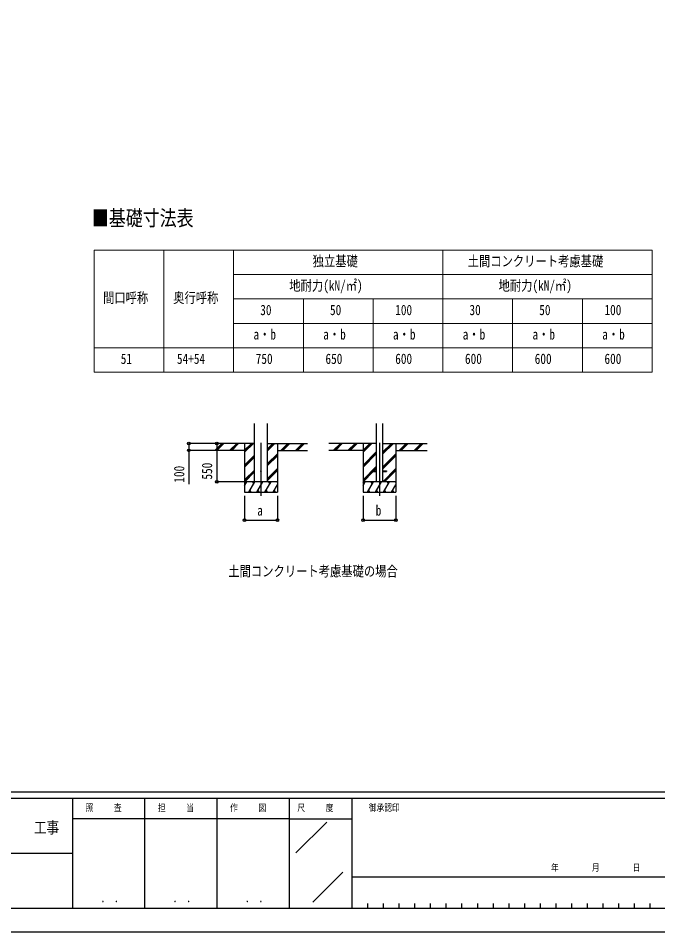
# Model space of a CAD drawing. Units: millimetres, scale not verified. Extents: x -18922 to 18922, y -13365 to 13365.
# Drawn here: x 5051 to 14219, y -13365 to -266 of the extents above; entities that cross this region are included whole.
import ezdxf
from ezdxf.enums import TextEntityAlignment as Align

# ---------------------------------------------------------------- set-up
doc = ezdxf.new("R2010")
doc.units = ezdxf.units.MM
doc.header["$LTSCALE"] = 70
doc.layers.add('0-1_TABLE1', color=7, linetype='Continuous', lineweight=18)
for name, color, linetype in [('0-2_USER1', 3, 'Continuous'), ('0-3_YKK_12', 2, 'Continuous'), ('0-4_YKK_13', 4, 'Continuous'), ('0-5_YKK_A1', 4, 'Continuous'), ('0-6_YKK_D', 6, 'Continuous'), ('0-7_YKK_ZWAK', 7, 'Continuous')]:
    doc.layers.add(name, color=color, linetype=linetype)
doc.styles.add('ＭＳ ゴシック', font='')
doc.styles.get('ＭＳ ゴシック').set_extended_font_data('MS Gothic')

msp = doc.modelspace()

# ---------------------------------------------------------------- linework, layer by layer
at = {"layer": '0-1_TABLE1'}
for p, q in [((6138.46, -3591.18), (14138.46, -3591.18)), ((6138.46, -3591.18), (6138.46, -5341.18)), ((7138.46, -3591.18), (7138.46, -5341.18)), ((8138.46, -3591.18), (8138.46, -5341.18)), ((11138.46, -3591.18), (11138.46, -5341.18)), ((8138.46, -3941.18), (14138.46, -3941.18)), ((8138.46, -4291.18), (14138.46, -4291.18)), ((9138.46, -4291.18), (9138.46, -5341.18)), ((10138.46, -4291.18), (10138.46, -5341.18)), ((12138.46, -4291.18), (12138.46, -5341.18)), ((13138.46, -4291.18), (13138.46, -5341.18)), ((8138.46, -4641.18), (14138.46, -4641.18)), ((6138.46, -4991.18), (14138.46, -4991.18)), ((6138.46, -5341.18), (14138.46, -5341.18))]:
    msp.add_line(p, q, dxfattribs=at)
msp.add_lwpolyline([(14138.46, -3591.18), (14138.46, -4291.18), (14138.46, -5341.18)], dxfattribs=at)
at = {"layer": '0-3_YKK_12'}
for p, q in [((8530.44, -6353.29), (8530.44, -7112.5)), ((10228.89, -6353.29), (10228.89, -7112.5))]:
    msp.add_line(p, q, dxfattribs=at)
at = {"layer": '0-4_YKK_13'}
for p, q in [((10128.89, -6758), (10128.89, -6767)), ((10128.89, -6758), (10183.69, -6758)), ((10128.89, -6767), (10183.69, -6767)), ((10274.09, -6758), (10328.89, -6758)), ((10274.09, -6767), (10328.89, -6767)), ((10328.89, -6758), (10328.89, -6767))]:
    msp.add_line(p, q, dxfattribs=at)
msp.add_circle((8530.44, -6762.5), 5, dxfattribs=at)
at = {"layer": '0-5_YKK_A1'}
for p, q in [((8436.69, -6912.5), (8436.69, -6077.15)), ((8624.19, -6912.5), (8624.19, -6077.15)), ((10183.69, -6077.15), (10183.69, -6912.5)), ((10274.09, -6077.15), (10274.09, -6912.5)), ((8436.69, -6362.5), (7804.48, -6362.5)), ((7871.17, -6461.1), (7969.77, -6362.5)), ((7883.91, -6462.5), (7983.91, -6362.5)), ((7898.05, -6462.5), (7998.05, -6362.5)), ((8083.3, -6461.1), (8181.9, -6362.5)), ((8096.04, -6462.5), (8196.04, -6362.5)), ((8110.18, -6462.5), (8210.19, -6362.5)), ((8295.44, -6362.5), (8295.44, -7062.5)), ((8295.44, -6489.38), (8422.32, -6362.5)), ((8295.44, -6475.24), (8408.17, -6362.5)), ((8295.44, -6461.1), (8394.03, -6362.5)), ((8624.19, -6469), (8730.69, -6362.5)), ((8624.19, -6454.86), (8716.54, -6362.5)), ((8624.19, -6440.71), (8702.4, -6362.5)), ((8624.19, -6362.5), (9196.05, -6362.5)), ((8765.44, -6362.5), (8765.44, -7062.5)), ((8814.53, -6462.5), (8914.53, -6362.5)), ((8828.67, -6462.5), (8928.67, -6362.5)), ((8842.82, -6462.5), (8942.82, -6362.5)), ((9026.66, -6462.5), (9126.67, -6362.5)), ((9040.81, -6462.5), (9140.81, -6362.5)), ((9054.95, -6462.5), (9154.95, -6362.5)), ((10183.69, -6362.5), (9502.94, -6362.5)), ((9569.63, -6461.1), (9668.23, -6362.5)), ((9582.37, -6462.5), (9682.37, -6362.5)), ((9596.51, -6462.5), (9696.51, -6362.5)), ((9781.76, -6461.1), (9880.36, -6362.5)), ((9794.5, -6462.5), (9894.5, -6362.5)), ((9808.64, -6462.5), (9908.64, -6362.5)), ((9993.89, -6362.5), (9993.89, -7062.5)), ((9993.89, -6489.38), (10120.78, -6362.5)), ((9993.89, -6475.24), (10106.63, -6362.5)), ((9993.89, -6461.1), (10092.49, -6362.5)), ((10274.09, -6517.55), (10429.14, -6362.5)), ((10274.09, -6503.41), (10415, -6362.5)), ((10274.09, -6489.26), (10400.86, -6362.5)), ((10274.09, -6362.5), (10912.1, -6362.5)), ((10463.89, -6362.5), (10463.89, -7062.5)), ((10512.99, -6462.5), (10612.99, -6362.5)), ((10527.13, -6462.5), (10627.13, -6362.5)), ((10541.28, -6462.5), (10641.28, -6362.5)), ((10725.12, -6462.5), (10825.12, -6362.5)), ((10739.27, -6462.5), (10839.27, -6362.5)), ((10753.41, -6462.5), (10853.41, -6362.5)), ((8295.44, -6462.5), (7804.48, -6462.5)), ((8295.44, -6673.23), (8436.69, -6531.98)), ((8295.44, -6687.37), (8436.69, -6546.12)), ((8624.19, -6652.84), (8765.44, -6511.6)), ((8624.19, -6666.99), (8765.44, -6525.74)), ((8624.19, -6681.13), (8765.44, -6539.88)), ((8765.44, -6462.5), (9196.05, -6462.5)), ((9993.89, -6462.5), (9502.94, -6462.5)), ((9993.89, -6673.23), (10183.69, -6483.43)), ((9993.89, -6687.37), (10183.69, -6497.57)), ((9993.89, -6701.51), (10183.69, -6511.71)), ((10274.09, -6701.39), (10463.89, -6511.6)), ((10274.09, -6715.54), (10463.89, -6525.74)), ((10274.09, -6729.68), (10463.89, -6539.88)), ((10463.89, -6462.5), (10912.1, -6462.5)), ((8295.44, -6701.51), (8436.69, -6560.26)), ((8295.44, -6885.36), (8436.69, -6744.11)), ((8295.44, -6899.5), (8436.69, -6758.25)), ((8296.58, -6912.5), (8436.69, -6772.39)), ((8624.19, -6864.97), (8765.44, -6723.73)), ((8624.19, -6879.12), (8765.44, -6737.87)), ((8624.19, -6893.26), (8765.44, -6752.01)), ((9993.89, -6885.36), (10183.69, -6695.56)), ((9993.89, -6899.5), (10128.89, -6764.5)), ((9995.04, -6912.5), (10140.54, -6767)), ((10135.4, -6758), (10183.69, -6709.7)), ((10149.54, -6758), (10183.69, -6723.84)), ((10275.12, -6912.5), (10463.89, -6723.73)), ((10289.26, -6912.5), (10463.89, -6737.87)), ((10303.4, -6912.5), (10463.89, -6752.01)), ((8765.44, -6912.5), (8295.44, -6912.5)), ((8295.44, -6968.67), (8327.86, -6912.5)), ((8312.86, -6938.48), (8297.86, -6912.5)), ((8356.73, -7062.5), (8443.33, -6912.5)), ((8428.33, -6938.48), (8413.33, -6912.5)), ((8472.2, -7062.5), (8558.8, -6912.5)), ((8543.8, -6938.48), (8528.8, -6912.5)), ((8587.67, -7062.5), (8674.27, -6912.5)), ((8659.27, -6938.48), (8644.27, -6912.5)), ((8765.44, -6922.36), (8759.74, -6912.5)), ((10463.89, -6912.5), (9993.89, -6912.5)), ((9993.89, -6968.67), (10026.32, -6912.5)), ((10011.32, -6938.48), (9996.32, -6912.5)), ((10055.19, -7062.5), (10141.79, -6912.5)), ((10126.79, -6938.48), (10111.79, -6912.5)), ((10170.66, -7062.5), (10257.26, -6912.5)), ((10242.26, -6938.48), (10227.26, -6912.5)), ((10286.13, -7062.5), (10372.73, -6912.5)), ((10357.73, -6938.48), (10342.73, -6912.5)), ((10463.89, -6922.36), (10458.2, -6912.5)), ((8295.44, -7062.5), (8765.44, -7062.5)), ((8371.73, -7036.52), (8386.73, -7062.5)), ((8487.2, -7036.52), (8502.2, -7062.5)), ((8602.67, -7036.52), (8617.67, -7062.5)), ((8703.14, -7062.5), (8765.44, -6954.6)), ((8718.14, -7036.52), (8733.14, -7062.5)), ((9993.89, -7062.5), (10463.89, -7062.5)), ((10070.19, -7036.52), (10085.19, -7062.5)), ((10185.66, -7036.52), (10200.66, -7062.5)), ((10301.13, -7036.52), (10316.13, -7062.5)), ((10401.6, -7062.5), (10463.89, -6954.6)), ((10416.6, -7036.52), (10431.6, -7062.5))]:
    msp.add_line(p, q, dxfattribs=at)
at = {"layer": '0-6_YKK_D'}
for p, q in [((7870.1, -6362.5), (7494.44, -6362.5)), ((8029.38, -6362.5), (7894.44, -6362.5)), ((7895.44, -6362.5), (7895.44, -6912.5)), ((7870.1, -6462.5), (7494.44, -6462.5)), ((8294.44, -6912.5), (7894.44, -6912.5)), ((8295.44, -7112.5), (8295.44, -7463.5)), ((8765.44, -7116.57), (8765.44, -7463.5)), ((9993.89, -7112.5), (9993.89, -7463.5)), ((10463.89, -7112.5), (10463.89, -7463.5)), ((8295.44, -7462.5), (8765.44, -7462.5)), ((9993.89, -7462.5), (10463.89, -7462.5))]:
    msp.add_line(p, q, dxfattribs=at)
msp.add_lwpolyline([(7495.44, -6362.5), (7495.44, -6462.5), (7495.44, -6946.2)], dxfattribs=at)
for centre in [(7495.44, -6362.5), (7895.44, -6362.5), (7495.44, -6462.5), (7895.44, -6912.5), (8295.44, -7462.5), (8765.44, -7462.5), (9993.89, -7462.5), (10463.89, -7462.5)]:
    msp.add_circle(centre, 19.12, dxfattribs=at)
at = {"layer": '0-7_YKK_ZWAK'}
for p, q in [((17527.59, -11362.5), (-17572.41, -11362.5)), ((5827.59, -11452.5), (-22.41, -11452.5)), ((6862.59, -11452.5), (6862.59, -13027.5)), ((7897.59, -11452.5), (7897.59, -13027.5)), ((8932.59, -11452.5), (8932.59, -13027.5)), ((9832.59, -11452.5), (8932.59, -11452.5)), ((14478.84, -11452.5), (9832.59, -11452.5)), ((9832.59, -11452.5), (9832.59, -13027.5)), ((8932.59, -11745), (5827.59, -11745)), ((8932.59, -11745), (9832.59, -11745)), ((9031.97, -12232.31), (9472.67, -11791.61)), ((-22.41, -12240), (5827.59, -12240)), ((9273.02, -12941.95), (9706.01, -12508.96)), ((9832.59, -12577.5), (14478.84, -12577.5)), ((10057.59, -12960), (10057.59, -13027.5)), ((10282.59, -12960), (10282.59, -13027.5)), ((10507.59, -12960), (10507.59, -13027.5)), ((10732.59, -12960), (10732.59, -13027.5)), ((10957.59, -12960), (10957.59, -13027.5)), ((11182.59, -12960), (11182.59, -13027.5)), ((11407.59, -12960), (11407.59, -13027.5)), ((11632.59, -12960), (11632.59, -13027.5)), ((11857.59, -12960), (11857.59, -13027.5)), ((12082.59, -12960), (12082.59, -13027.5)), ((12307.59, -12960), (12307.59, -13027.5)), ((12532.59, -12960), (12532.59, -13027.5)), ((12757.59, -12960), (12757.59, -13027.5)), ((12982.59, -12960), (12982.59, -13027.5)), ((13207.59, -12960), (13207.59, -13027.5)), ((13432.59, -12960), (13432.59, -13027.5)), ((13657.59, -12960), (13657.59, -13027.5)), ((13882.59, -12960), (13882.59, -13027.5)), ((14107.59, -12960), (14107.59, -13027.5)), ((-22.41, -13027.5), (5827.59, -13027.5)), ((5827.59, -13027.5), (8932.59, -13027.5)), ((8932.59, -13027.5), (9832.59, -13027.5)), ((9832.59, -13027.5), (14478.84, -13027.5))]:
    msp.add_line(p, q, dxfattribs=at)
msp.add_lwpolyline([(-18922.5, -13365), (18922.5, -13365), (18922.5, 13365), (-18922.5, 13365)], close=True, dxfattribs=at)
msp.add_lwpolyline([(8932.59, -11452.5), (5827.59, -11452.5), (5827.59, -13027.5)], dxfattribs=at)

# ---------------------------------------------------------------- texts
at = {"layer": '0-1_TABLE1', "style": 'ＭＳ ゴシック', "width": 0.8}
for s, p in [('独立基礎', (9271.26, -3867.43)), ('土間コンクリート考慮基礎', (11493.66, -3867.43)), ('地耐力(kN/㎡)', (8936.46, -4217.43)), ('地耐力(kN/㎡)', (11936.46, -4217.43)), ('間口呼称', (6265.86, -4392.43)), ('奥行呼称', (7271.26, -4392.43)), ('30', (8519.66, -4567.43)), ('50', (9519.66, -4567.43)), ('100', (10454.86, -4567.43)), ('30', (11519.66, -4567.43)), ('50', (12519.66, -4567.43)), ('100', (13454.86, -4567.43)), ('a・b', (8422.46, -4917.43)), ('a・b', (9422.46, -4917.43)), ('a・b', (10422.46, -4917.43)), ('a・b', (11422.46, -4917.43)), ('a・b', (12422.46, -4917.43)), ('a・b', (13422.46, -4917.43)), ('51', (6519.66, -5267.43)), ('54+54', (7325.26, -5267.43)), ('750', (8454.86, -5267.43)), ('650', (9454.86, -5267.43)), ('600', (10454.86, -5267.43)), ('600', (11454.86, -5267.43)), ('600', (12454.86, -5267.43)), ('600', (13454.86, -5267.43))]:
    msp.add_text(s, height=148.5, dxfattribs=at).set_placement(p, align=Align.BOTTOM_LEFT)
at = {"layer": '0-2_USER1', "style": 'ＭＳ ゴシック', "width": 0.8}
for s, height, p in [('■基礎寸法表', 222.7, (6106.06, -3308.29)), ('土間コンクリート考慮基礎の場合', 148.5, (8061.66, -8313.5))]:
    msp.add_text(s, height=height, dxfattribs=at).set_placement(p, align=Align.BOTTOM_LEFT)
at = {"layer": '0-6_YKK_D', "style": 'ＭＳ ゴシック', "width": 0.8}
for s, p in [('550', (7875.44, -6881.45)), ('100', (7475.44, -6926.2))]:
    msp.add_text(s, height=148.5, rotation=90, dxfattribs=at).set_placement(p, align=Align.BOTTOM_LEFT)
for s, p in [('a', (8476.44, -7442.5)), ('b', (10174.89, -7442.5))]:
    msp.add_text(s, height=148.5, dxfattribs=at).set_placement(p, align=Align.BOTTOM_LEFT)
at = {"layer": '0-7_YKK_ZWAK', "style": 'ＭＳ ゴシック', "width": 0.8}
for s, height, p in [('照     査', 98.97, (6013.89, -11666.25)), ('担     当', 98.97, (7052.49, -11666.25)), ('作     図', 98.97, (8087.49, -11666.25)), ('尺     度', 98.97, (9051.39, -11666.25)), ('御承認印', 98.97, (10076.12, -11666.25)), ('工事', 165, (5275.5, -12003.59)), ('年        月        日', 98.97, (12689.58, -12524.47)), ('． ．', 116.6, (6232.5, -12979.58)), ('． ．', 116.6, (7267.5, -12979.58)), ('． ．', 116.6, (8302.5, -12979.58))]:
    msp.add_text(s, height=height, dxfattribs=at).set_placement(p, align=Align.BOTTOM_LEFT)

doc.saveas('drawing.dxf')
